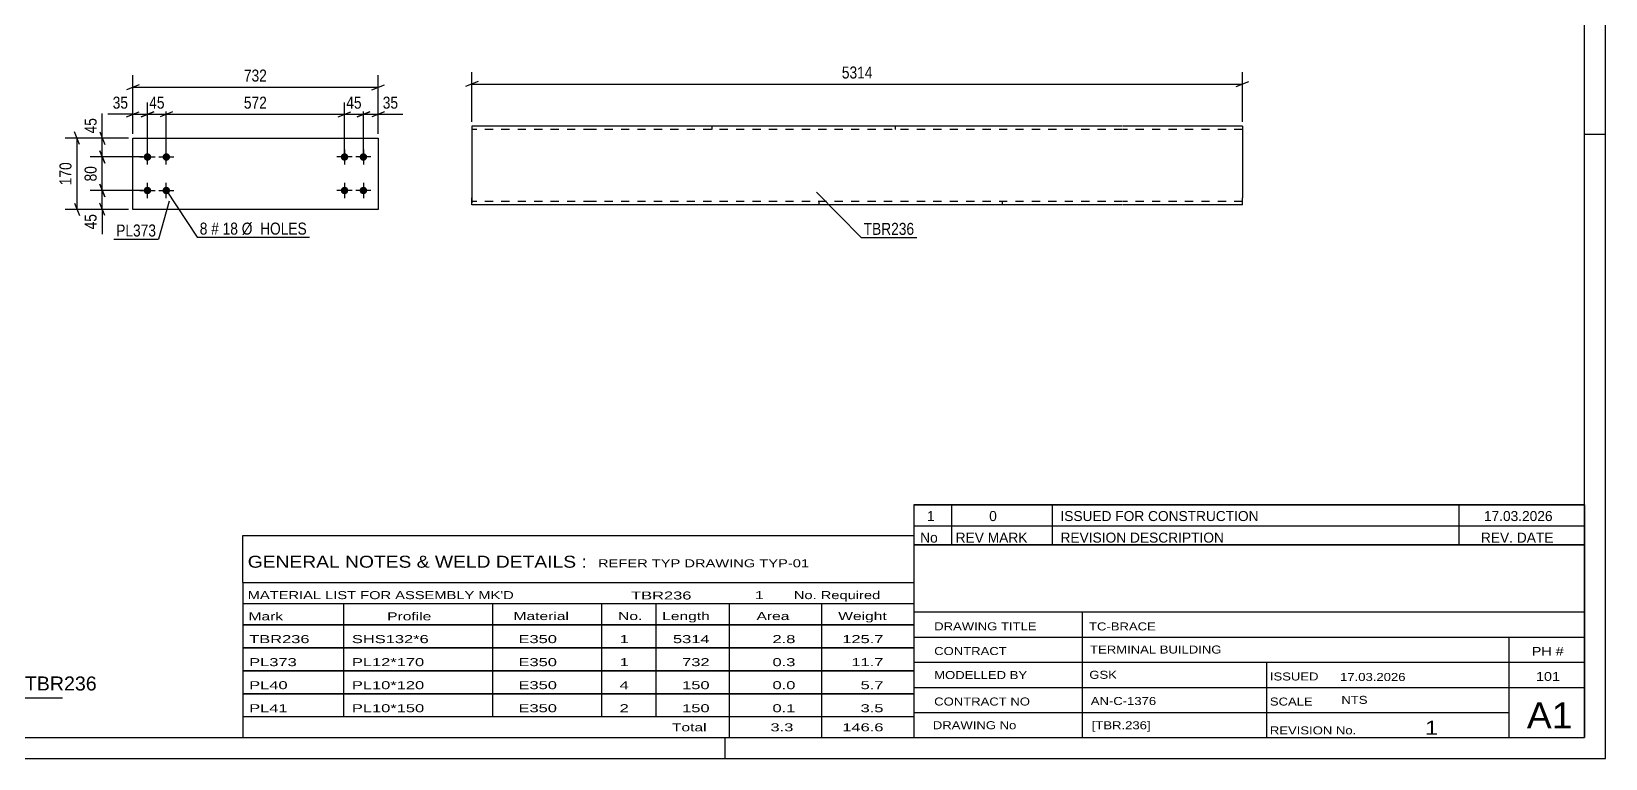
# Model space of a CAD drawing. Header units: millimetres. Extents: x 0 to 594, y 0 to 420.
# Drawn here: x 218.6 to 594, y 0 to 173.6 of the extents above; entities that cross this region are included whole.
import ezdxf

# ---------------------------------------------------------------- set-up
doc = ezdxf.new("R2010")
doc.units = ezdxf.units.MM
doc.linetypes.add('DXK_LINE_DOT2', pattern=[3.9198, 1.9599, -1.9599])
doc.styles.add('Arial', font='ARIAL.TTF', dxfattribs={"height": 0.2})
doc.styles.add('Arial Narrow', font='ARIALN.TTF', dxfattribs={"height": 0.2})

# ---------------------------------------------------------------- blocks, each defined once
blk = doc.blocks.new('Unknown-582685994-1127')
at = {"color": 5, "linetype": 'Continuous'}
for p, q in [((594, 0), (594, 420)), ((589, 5), (589, 415)), ((594, 149), (589, 149)), ((5, 5), (589, 5)), ((384, 0), (384, 5)), ((0, 0), (594, 0))]:
    blk.add_line(p, q, dxfattribs=at)
blk = doc.blocks.new('Bolt-582685994-4613 - 4610')
at = {"linetype": 'Continuous'}
for points in [[(246.24, 144.51, -1), (246.24, 142.71, -1)], [(250.74, 144.51, -1), (250.74, 142.71, -1)], [(246.24, 136.51, -1), (246.24, 134.71, -1)], [(250.74, 136.51, -1), (250.74, 134.71, -1)]]:
    blk.add_hatch(color=1, dxfattribs=at).paths.add_polyline_path(points)
at = {"color": 1, "linetype": 'Continuous'}
for p, q in [((244.44, 143.61), (248.04, 143.61)), ((246.24, 141.81), (246.24, 145.41)), ((248.94, 143.61), (252.54, 143.61)), ((250.74, 141.81), (250.74, 145.41)), ((244.44, 135.61), (248.04, 135.61)), ((246.24, 133.81), (246.24, 137.41)), ((248.94, 135.61), (252.54, 135.61)), ((250.74, 133.81), (250.74, 137.41))]:
    blk.add_line(p, q, dxfattribs=at)
blk = doc.blocks.new('Part-582685994-4611 - 4610')
at = {"color": 2, "linetype": 'Continuous'}
for p, q in [((242.74, 148.11), (271.94, 148.11)), ((242.74, 131.11), (242.74, 148.11)), ((272.04, 148.11), (301.24, 148.11)), ((301.24, 148.11), (301.24, 131.11)), ((271.94, 131.11), (242.74, 131.11)), ((301.24, 131.11), (272.04, 131.11))]:
    blk.add_line(p, q, dxfattribs=at)
blk = doc.blocks.new('Bolt-582685994-4612 - 4610')
at = {"linetype": 'Continuous'}
for points in [[(293.24, 142.71, -1), (293.24, 144.51, -1)], [(297.74, 142.71, -1), (297.74, 144.51, -1)], [(293.24, 134.71, -1), (293.24, 136.51, -1)], [(297.74, 134.71, -1), (297.74, 136.51, -1)]]:
    blk.add_hatch(color=1, dxfattribs=at).paths.add_polyline_path(points)
at = {"color": 1, "linetype": 'Continuous'}
for p, q in [((295.04, 143.61), (291.44, 143.61)), ((293.24, 145.41), (293.24, 141.81)), ((299.54, 143.61), (295.94, 143.61)), ((297.74, 145.41), (297.74, 141.81)), ((295.04, 135.61), (291.44, 135.61)), ((293.24, 137.41), (293.24, 133.81)), ((299.54, 135.61), (295.94, 135.61)), ((297.74, 137.41), (297.74, 133.81))]:
    blk.add_line(p, q, dxfattribs=at)
blk = doc.blocks.new('Part-582685994-2589 - 2582')
at = {"color": 2, "linetype": 'Continuous'}
for p, q in [((352.2, 151), (323.63, 151)), ((323.63, 151), (323.63, 149.29)), ((478.74, 151), (352.3, 151)), ((507.41, 151), (478.84, 151)), ((507.41, 151), (507.41, 150.87)), ((507.41, 150.87), (507.41, 149.29)), ((323.63, 149.29), (323.63, 133.86)), ((507.41, 149.29), (507.41, 133.86)), ((323.63, 132.28), (323.63, 133.86)), ((323.63, 132.15), (323.63, 132.28)), ((352.2, 132.15), (323.63, 132.15)), ((478.74, 132.15), (352.3, 132.15)), ((507.41, 132.15), (478.84, 132.15)), ((507.41, 132.15), (507.41, 133.86))]:
    blk.add_line(p, q, dxfattribs=at)
at = {"color": 7, "linetype": 'DXK_LINE_DOT2'}
for p, q in [((380.87, 151), (380.87, 150.15)), ((424.58, 151), (424.58, 150.15)), ((507.41, 150.5), (507.41, 149.29)), ((352.2, 150.15), (323.63, 150.15)), ((478.74, 150.15), (352.3, 150.15)), ((507.41, 150.15), (478.84, 150.15)), ((323.63, 133.86), (323.63, 132.65)), ((323.63, 133), (323.63, 133.07)), ((352.2, 133), (323.63, 133)), ((478.74, 133), (352.3, 133)), ((406.46, 132.15), (406.46, 133)), ((450.17, 132.15), (450.17, 133)), ((507.41, 133), (478.84, 133)), ((507.41, 133.07), (507.41, 133.53)), ((507.41, 133), (507.41, 133.07)), ((507.41, 133), (507.41, 133.07))]:
    blk.add_line(p, q, dxfattribs=at)
blk = doc.blocks.new('StraightDimension-582685994-4821 - 4610')
at = {"color": 7, "linetype": 'Continuous'}
for p, q in [((245.24, 143.61), (232.61, 143.61)), ((234.86, 145.11), (236.06, 142.11)), ((235.46, 135.61), (235.46, 143.61)), ((245.24, 135.61), (232.61, 135.61)), ((236.06, 134.11), (234.86, 137.11))]:
    blk.add_line(p, q, dxfattribs=at)
at = {"color": 0}
blk.add_wipeout([(234.71, 142.04), (230.51, 142.04), (230.51, 137.18), (234.71, 137.18)], dxfattribs=at)
at = {"color": 3, "style": 'Arial Narrow'}
blk.add_text('80', height=2.863, rotation=90.0002, dxfattribs=at).set_placement((234.11, 137.78))
blk = doc.blocks.new('StraightDimension-582685994-4757 - 4610')
at = {"color": 7, "linetype": 'Continuous'}
for p, q in [((296.24, 153.2), (299.24, 154.4)), ((297.74, 144.61), (297.74, 156.65)), ((302.74, 154.4), (299.74, 153.2)), ((301.24, 149.11), (301.24, 156.65)), ((297.74, 153.8), (301.24, 153.8))]:
    blk.add_line(p, q, dxfattribs=at)
at = {"color": 0}
blk.add_wipeout([(306.62, 154.55), (306.62, 158.75), (301.76, 158.75), (301.76, 154.55)], dxfattribs=at)
at = {"color": 7, "linetype": 'Continuous'}
blk.add_line((301.24, 153.8), (307.14, 153.8), dxfattribs=at)
blk.add_line((301.24, 153.8), (307.14, 153.8), dxfattribs=at)
at = {"color": 3, "style": 'Arial Narrow'}
blk.add_text('35', height=2.863, dxfattribs=at).set_placement((302.36, 155.15))
blk = doc.blocks.new('StraightDimension-582685994-4822 - 4610')
at = {"color": 7, "linetype": 'Continuous'}
for p, q in [((245.24, 135.61), (232.61, 135.61)), ((234.86, 137.11), (236.06, 134.11)), ((235.46, 131.11), (235.46, 135.61)), ((236.06, 129.61), (234.86, 132.61)), ((241.74, 131.11), (232.61, 131.11))]:
    blk.add_line(p, q, dxfattribs=at)
at = {"color": 0}
blk.add_wipeout([(234.71, 130.59), (230.51, 130.59), (230.51, 125.73), (234.71, 125.73)], dxfattribs=at)
at = {"color": 7, "linetype": 'Continuous'}
blk.add_line((235.46, 131.11), (235.46, 125.21), dxfattribs=at)
blk.add_line((235.46, 131.11), (235.46, 125.21), dxfattribs=at)
at = {"color": 3, "style": 'Arial Narrow'}
blk.add_text('45', height=2.863, rotation=90.0002, dxfattribs=at).set_placement((234.11, 126.33))
blk = doc.blocks.new('StraightDimension-582685994-4758 - 4610')
at = {"color": 7, "linetype": 'Continuous'}
for p, q in [((291.74, 153.2), (294.74, 154.4)), ((293.24, 144.61), (293.24, 156.65)), ((299.24, 154.4), (296.24, 153.2)), ((297.74, 144.61), (297.74, 156.65)), ((293.24, 153.8), (297.74, 153.8))]:
    blk.add_line(p, q, dxfattribs=at)
at = {"color": 0}
blk.add_wipeout([(297.91, 154.55), (297.91, 158.75), (293.06, 158.75), (293.06, 154.55)], dxfattribs=at)
at = {"color": 3, "style": 'Arial Narrow'}
blk.add_text('45', height=2.863, dxfattribs=at).set_placement((293.66, 155.15))
blk = doc.blocks.new('StraightDimension-582685994-4759 - 4610')
at = {"color": 7, "linetype": 'Continuous'}
for p, q in [((252.24, 154.4), (249.24, 153.2)), ((250.74, 144.61), (250.74, 156.65)), ((291.74, 153.2), (294.74, 154.4)), ((293.24, 144.61), (293.24, 156.65)), ((250.74, 153.8), (293.24, 153.8))]:
    blk.add_line(p, q, dxfattribs=at)
at = {"color": 0}
blk.add_wipeout([(275.33, 154.55), (275.33, 158.75), (268.64, 158.75), (268.64, 154.55)], dxfattribs=at)
at = {"color": 3, "style": 'Arial Narrow'}
blk.add_text('572', height=2.863, dxfattribs=at).set_placement((269.24, 155.15))
blk = doc.blocks.new('StraightDimension-582685994-4760 - 4610')
at = {"color": 7, "linetype": 'Continuous'}
for p, q in [((244.74, 153.2), (247.74, 154.4)), ((246.24, 144.61), (246.24, 156.65)), ((252.24, 154.4), (249.24, 153.2)), ((250.74, 144.61), (250.74, 156.65)), ((246.24, 153.8), (250.74, 153.8))]:
    blk.add_line(p, q, dxfattribs=at)
at = {"color": 0}
blk.add_wipeout([(250.91, 154.55), (250.91, 158.75), (246.06, 158.75), (246.06, 154.55)], dxfattribs=at)
at = {"color": 3, "style": 'Arial Narrow'}
blk.add_text('45', height=2.863, dxfattribs=at).set_placement((246.66, 155.15))
blk = doc.blocks.new('StraightDimension-582685994-4761 - 4610')
at = {"color": 7, "linetype": 'Continuous'}
for p, q in [((241.24, 153.2), (244.24, 154.4)), ((242.74, 149.11), (242.74, 156.65)), ((247.74, 154.4), (244.74, 153.2)), ((246.24, 144.61), (246.24, 156.65)), ((242.74, 153.8), (246.24, 153.8))]:
    blk.add_line(p, q, dxfattribs=at)
at = {"color": 0}
blk.add_wipeout([(242.21, 154.55), (242.21, 158.75), (237.35, 158.75), (237.35, 154.55)], dxfattribs=at)
at = {"color": 7, "linetype": 'Continuous'}
blk.add_line((242.74, 153.8), (236.83, 153.8), dxfattribs=at)
blk.add_line((242.74, 153.8), (236.83, 153.8), dxfattribs=at)
at = {"color": 3, "style": 'Arial Narrow'}
blk.add_text('35', height=2.863, dxfattribs=at).set_placement((237.95, 155.15))
blk = doc.blocks.new('StraightDimension-582685994-4808 - 4610')
at = {"color": 7, "linetype": 'Continuous'}
for p, q in [((242.74, 149.11), (242.74, 163.11)), ((301.24, 149.11), (301.24, 163.11)), ((244.24, 160.86), (241.24, 159.66)), ((242.74, 160.26), (301.24, 160.26)), ((299.74, 159.66), (302.74, 160.86))]:
    blk.add_line(p, q, dxfattribs=at)
at = {"color": 0}
blk.add_wipeout([(275.33, 161.01), (275.33, 165.21), (268.64, 165.21), (268.64, 161.01)], dxfattribs=at)
at = {"color": 3, "style": 'Arial Narrow'}
blk.add_text('732', height=2.863, dxfattribs=at).set_placement((269.24, 161.61))
blk = doc.blocks.new('StraightDimension-582685994-4820 - 4610')
at = {"color": 7, "linetype": 'Continuous'}
for p, q in [((241.74, 148.11), (232.61, 148.11)), ((234.86, 149.61), (236.06, 146.61)), ((235.46, 143.61), (235.46, 148.11)), ((245.24, 143.61), (232.61, 143.61)), ((236.06, 142.11), (234.86, 145.11))]:
    blk.add_line(p, q, dxfattribs=at)
at = {"color": 0}
blk.add_wipeout([(234.71, 153.49), (230.51, 153.49), (230.51, 148.64), (234.71, 148.64)], dxfattribs=at)
at = {"color": 7, "linetype": 'Continuous'}
blk.add_line((235.46, 148.11), (235.46, 154.02), dxfattribs=at)
blk.add_line((235.46, 148.11), (235.46, 154.02), dxfattribs=at)
at = {"color": 3, "style": 'Arial Narrow'}
blk.add_text('45', height=2.863, rotation=90.0002, dxfattribs=at).set_placement((234.11, 149.24))
blk = doc.blocks.new('StraightDimension-582685994-4843 - 4610')
at = {"color": 7, "linetype": 'Continuous'}
for p, q in [((241.74, 148.11), (226.62, 148.11)), ((230.07, 146.61), (228.87, 149.61)), ((229.47, 131.11), (229.47, 148.11)), ((228.87, 132.61), (230.07, 129.61)), ((241.74, 131.11), (226.62, 131.11))]:
    blk.add_line(p, q, dxfattribs=at)
at = {"color": 0}
blk.add_wipeout([(228.72, 142.95), (224.52, 142.95), (224.52, 136.27), (228.72, 136.27)], dxfattribs=at)
at = {"color": 3, "style": 'Arial Narrow'}
blk.add_text('170', height=2.863, rotation=90.0002, dxfattribs=at).set_placement((228.12, 136.87))
blk = doc.blocks.new('StraightDimension-582685994-2594 - 2582')
at = {"color": 7, "linetype": 'Continuous'}
for p, q in [((325.13, 161.6), (322.13, 160.4)), ((323.63, 152), (323.63, 163.85)), ((505.91, 160.4), (508.91, 161.6)), ((507.41, 152), (507.41, 163.85)), ((323.63, 161), (507.41, 161))]:
    blk.add_line(p, q, dxfattribs=at)
at = {"color": 0}
blk.add_wipeout([(419.78, 161.75), (419.78, 165.95), (411.26, 165.95), (411.26, 161.75)], dxfattribs=at)
at = {"color": 3, "style": 'Arial Narrow'}
blk.add_text('5314', height=2.863, dxfattribs=at).set_placement((411.86, 162.35))
blk = doc.blocks.new('Unknown-582685994-4959')
at = {"color": 7, "linetype": 'Continuous'}
for p, q in [((429, 51.05), (429, 5)), ((429, 51.05), (589, 51.05)), ((589, 51), (589, 5)), ((429, 35), (589, 35)), ((469.14, 35), (469.14, 5)), ((429, 29), (589, 29)), ((571, 5.05), (571, 29.05)), ((429, 23), (589, 23)), ((513.14, 23), (513.14, 5)), ((429, 17), (589, 17)), ((429, 11), (571, 11)), ((429, 5), (589, 5))]:
    blk.add_line(p, q, dxfattribs=at)
at = {"color": 7, "style": 'Arial Narrow'}
for s, height, width, p in [('DRAWING TITLE', 1.9089, 1.425378, (433.88, 30.61)), ('TC-BRACE', 1.909, 1.425378, (470.81, 30.59)), ('CONTRACT', 1.909, 1.425378, (433.88, 24.71)), ('TERMINAL BUILDING', 1.9089, 1.425378, (471.06, 25.07)), ('MODELLED BY', 1.9089, 1.425378, (433.88, 18.98)), ('GSK', 1.909, 1.425378, (470.88, 19.04)), ('ISSUED', 1.909, 1.425378, (513.94, 18.64)), ('17.03.2026', 1.909, 1.425378, (530.69, 18.52)), ('CONTRACT NO', 1.9089, 1.425378, (433.88, 12.66)), ('AN-C-1376', 1.909, 1.425378, (471.23, 12.78)), ('SCALE', 1.909, 1.425378, (513.94, 12.65)), ('A1', 6.204, 1.25, (575.24, 7.2)), ('DRAWING No', 1.909, 1.425378, (433.56, 7)), ('[TBR.236]', 1.909, 1.425378, (471.46, 6.99)), ('REVISION No.', 1.9089, 1.425378, (513.94, 5.77)), ('1', 3.34, 1.5, (550.91, 5.68))]:
    blk.add_text(s, height=height, dxfattribs=dict(at, width=width)).set_placement(p)
at = {"color": 7, "linetype": 'Continuous', "style": 'Arial Narrow'}
for s, height, width, p in [('PH #', 2.1, 1.42538, (576.4, 24.55)), ('101', 2.1, 1.42538, (577.41, 18.55)), ('NTS', 1.909, 1.425378, (531, 13.05))]:
    blk.add_text(s, height=height, dxfattribs=dict(at, width=width)).set_placement(p)
blk = doc.blocks.new('Unknown-582685994-4960')
at = {"color": 7, "linetype": 'Continuous'}
for p, q in [((429, 60.55), (589, 60.55)), ((589, 60.55), (429, 60.55)), ((429, 60.55), (429, 55.55)), ((438, 60.55), (438, 55.55)), ((462, 60.55), (462, 55.55)), ((559, 60.55), (559, 55.55)), ((589, 60.55), (589, 55.55)), ((429, 55.55), (589, 55.55)), ((429, 55.55), (429, 51.05)), ((429, 55.55), (589, 55.55)), ((438, 55.55), (438, 51.05)), ((462, 55.55), (462, 51.05)), ((559, 55.55), (559, 51.05)), ((589, 55.55), (589, 51.05)), ((589, 51.05), (429, 51.05))]:
    blk.add_line(p, q, dxfattribs=at)
at = {"color": 7, "linetype": 'Continuous', "style": 'Arial Narrow'}
for s, height, width, p in [('1', 2.39, 1.196471, (432.16, 56.7)), ('0', 2.39, 1.196471, (447, 56.7)), ('ISSUED FOR CONSTRUCTION', 2.3861, 1.196471, (464, 56.7)), ('17.03.2026', 2.386, 1.196471, (565, 56.7)), ('No', 2.386, 1.2, (430.54, 51.55)), ('REV MARK', 2.386, 1.2, (439, 51.55)), ('REVISION DESCRIPTION', 2.3861, 1.2, (464, 51.55)), ('REV. DATE', 2.386, 1.2, (564.28, 51.55))]:
    blk.add_text(s, height=height, dxfattribs=dict(at, width=width)).set_placement(p)
blk = doc.blocks.new('Unknown-582685994-4961')
at = {"color": 7, "linetype": 'Continuous'}
for p, q in [((269, 53.25), (429, 53.25)), ((269, 42), (269, 53.25)), ((429, 53.25), (429, 42)), ((269, 42), (429, 42)), ((269, 42), (269, 37)), ((429, 42), (429, 37)), ((269, 37), (429, 37)), ((269, 37), (269, 32)), ((293, 37), (293, 32)), ((328.5, 37), (328.5, 32)), ((354.5, 37), (354.5, 32)), ((367.5, 37), (367.5, 32)), ((385, 37), (385, 32)), ((407, 37), (407, 32)), ((429, 37), (429, 32)), ((269, 32), (429, 32)), ((269, 31.95), (269, 26.55)), ((269, 31.95), (429, 31.95)), ((293, 32), (293, 26.5)), ((328.5, 32), (328.5, 26.5)), ((354.5, 32), (354.5, 26.5)), ((367.5, 32), (367.5, 26.5)), ((385, 32), (385, 26.5)), ((407, 32), (407, 26.5)), ((429, 31.95), (429, 26.55)), ((269, 26.55), (429, 26.55)), ((269, 26.45), (269, 21.05)), ((269, 26.45), (429, 26.45)), ((293, 26.5), (293, 21)), ((328.5, 26.5), (328.5, 21)), ((354.5, 26.5), (354.5, 21)), ((367.5, 26.5), (367.5, 21)), ((385, 26.5), (385, 21)), ((407, 26.5), (407, 21)), ((429, 26.45), (429, 21.05)), ((269, 21.05), (429, 21.05)), ((269, 20.95), (269, 15.55)), ((269, 20.95), (429, 20.95)), ((293, 21), (293, 15.5)), ((328.5, 21), (328.5, 15.5)), ((354.5, 21), (354.5, 15.5)), ((367.5, 21), (367.5, 15.5)), ((385, 21), (385, 15.5)), ((407, 21), (407, 15.5)), ((429, 20.95), (429, 15.55)), ((269, 15.55), (429, 15.55)), ((269, 15.45), (269, 10.05)), ((269, 15.45), (429, 15.45)), ((293, 15.5), (293, 10)), ((328.5, 15.5), (328.5, 10)), ((354.5, 15.5), (354.5, 10)), ((367.5, 15.5), (367.5, 10)), ((385, 15.5), (385, 10)), ((407, 15.5), (407, 10)), ((429, 15.45), (429, 10.05)), ((269, 10.05), (429, 10.05)), ((269, 10), (429, 10)), ((269, 10), (269, 5)), ((385, 10), (385, 5)), ((407, 10), (407, 5)), ((429, 10), (429, 5)), ((269, 5), (429, 5))]:
    blk.add_line(p, q, dxfattribs=at)
at = {"color": 7, "style": 'Arial Narrow'}
for s, height, width, p in [('GENERAL NOTES & WELD DETAILS :', 2.8633, 1.4, (270.15, 45.56)), ('REFER TYP DRAWING TYP-01', 1.9089, 1.6, (353.7, 45.66)), ("MATERIAL LIST FOR ASSEMBLY MK'D", 1.9089, 1.6, (270.15, 38.06)), ('TBR236', 1.909, 1.794707, (361.59, 37.97)), ('1', 1.91, 1.794707, (391.08, 38.06)), ('No. Required', 1.9089, 1.6, (400.41, 38.06)), ('Mark', 1.909, 1.7, (270.34, 33)), ('Profile', 1.909, 1.7, (303.41, 33)), ('Material', 1.909, 1.7, (333.54, 33.06)), ('No.', 1.909, 1.7, (358.5, 33.06)), ('Length', 1.909, 1.7, (369, 33.06)), ('Area', 1.909, 1.7, (391.5, 33.06)), ('Weight', 1.909, 1.7, (411, 33.06))]:
    blk.add_text(s, height=height, dxfattribs=dict(at, width=width)).set_placement(p)
at = {"color": 7, "linetype": 'Continuous', "style": 'Arial Narrow'}
for s, height, width, p in [('TBR236', 1.909, 1.794707, (270.5, 27.56)), ('SHS132*6', 1.909, 1.794707, (295, 27.56)), ('E350', 1.909, 1.794707, (334.74, 27.56)), ('1', 1.91, 1.794707, (358.86, 27.56)), ('5314', 1.909, 1.794707, (371.58, 27.56)), ('2.8', 1.909, 1.794707, (395.32, 27.56)), ('125.7', 1.909, 1.794707, (411.96, 27.56)), ('PL373', 1.909, 1.794707, (270.5, 22.06)), ('PL12*170', 1.909, 1.794707, (295, 22.06)), ('E350', 1.909, 1.794707, (334.74, 22.06)), ('1', 1.91, 1.794707, (358.86, 22.06)), ('732', 1.909, 1.794707, (373.77, 22.06)), ('0.3', 1.909, 1.794707, (395.32, 22.06)), ('11.7', 1.909, 1.794707, (414.14, 22.06)), ('PL40', 1.909, 1.794707, (270.5, 16.56)), ('PL10*120', 1.909, 1.794707, (295, 16.56)), ('E350', 1.909, 1.794707, (334.74, 16.56)), ('4', 1.91, 1.794707, (358.86, 16.56)), ('150', 1.909, 1.794707, (373.77, 16.56)), ('0.0', 1.909, 1.794707, (395.32, 16.56)), ('5.7', 1.909, 1.794707, (416.33, 16.56)), ('PL41', 1.909, 1.794707, (270.5, 11.06)), ('PL10*150', 1.909, 1.794707, (295, 11.06)), ('E350', 1.909, 1.794707, (334.74, 11.06)), ('2', 1.91, 1.794707, (358.86, 11.06)), ('150', 1.909, 1.794707, (373.77, 11.06)), ('0.1', 1.909, 1.794707, (395.32, 11.06)), ('3.5', 1.909, 1.794707, (416.33, 11.06)), ('Total', 1.909, 1.7, (371.33, 6.5)), ('3.3', 1.909, 1.794707, (394.83, 6.5)), ('146.6', 1.909, 1.794707, (411.96, 6.5))]:
    blk.add_text(s, height=height, dxfattribs=dict(at, width=width)).set_placement(p)
blk = doc.blocks.new('Unknown-582685994-4962')
at = {"color": 7, "linetype": 'Continuous'}
blk.add_line((156, 14.5), (226, 14.5), dxfattribs=at)
at = {"color": 7, "style": 'Arial'}
blk.add_text('ONE-TCH-BRACE MARKED AS TBR236', height=3.3428, dxfattribs=at).set_placement((147.99, 16.25))
blk = doc.blocks.new('MarkSet-582685994-4740 - 4610')
at = {"color": 0}
blk.add_wipeout([(260.54, 125.08), (260.54, 128.08), (258.71, 128.08), (258.71, 125.08)], dxfattribs=at)
blk.add_wipeout([(260.54, 125.08), (260.54, 128.08), (258.71, 128.08), (258.71, 125.08)], dxfattribs=at)
at = {"color": 7, "linetype": 'Continuous'}
blk.add_line((250.74, 135.68), (258.11, 124.48), dxfattribs=at)
at = {"color": 0}
blk.add_wipeout([(263.27, 125.08), (263.27, 128.08), (261.44, 128.08), (261.44, 125.08)], dxfattribs=at)
blk.add_wipeout([(263.27, 125.08), (263.27, 128.08), (261.44, 128.08), (261.44, 125.08)], dxfattribs=at)
at = {"color": 3, "style": 'Arial Narrow'}
blk.add_text('8', height=2.86, dxfattribs=at).set_placement((258.71, 125.08))
at = {"color": 0}
blk.add_wipeout([(267.83, 125.08), (267.83, 128.08), (264.17, 128.08), (264.17, 125.08)], dxfattribs=at)
blk.add_wipeout([(267.83, 125.08), (267.83, 128.08), (264.17, 128.08), (264.17, 125.08)], dxfattribs=at)
at = {"color": 3, "style": 'Arial Narrow'}
blk.add_text('#', height=2.86, dxfattribs=at).set_placement((261.44, 125.08))
at = {"color": 0}
blk.add_wipeout([(284.25, 125.08), (284.25, 128.08), (268.73, 128.08), (268.73, 125.08)], dxfattribs=at)
blk.add_wipeout([(284.25, 125.08), (284.25, 128.08), (268.73, 128.08), (268.73, 125.08)], dxfattribs=at)
at = {"color": 7, "linetype": 'Continuous'}
blk.add_line((258.11, 124.48), (284.85, 124.48), dxfattribs=at)
at = {"color": 3, "style": 'Arial Narrow'}
for s, p in [('18', (264.17, 125.08)), ('Ø  HOLES', (268.73, 125.08))]:
    blk.add_text(s, height=2.863, dxfattribs=at).set_placement(p)
blk = doc.blocks.new('Mark-582685994-4665 - 4610')
at = {"color": 0}
blk.add_wipeout([(248.29, 124.63), (248.29, 127.63), (238.79, 127.63), (238.79, 124.63)], dxfattribs=at)
blk.add_wipeout([(248.29, 124.63), (248.29, 127.63), (238.79, 127.63), (238.79, 124.63)], dxfattribs=at)
at = {"color": 30, "linetype": 'Continuous'}
for p in [(251.44, 133.09), (238.19, 124.03)]:
    blk.add_line(p, (248.89, 124.03), dxfattribs=at)
at = {"color": 3, "style": 'Arial Narrow'}
blk.add_text('PL373', height=2.863, dxfattribs=at).set_placement((238.79, 124.63))
blk = doc.blocks.new('Mark-582685994-2585 - 2582')
at = {"color": 0}
blk.add_wipeout([(429.12, 125.02), (429.12, 128.02), (417.06, 128.02), (417.06, 125.02)], dxfattribs=at)
blk.add_wipeout([(429.12, 125.02), (429.12, 128.02), (417.06, 128.02), (417.06, 125.02)], dxfattribs=at)
at = {"color": 30, "linetype": 'Continuous'}
for p, q in [((405.84, 135.21), (416.46, 124.42)), ((416.46, 124.42), (429.72, 124.42))]:
    blk.add_line(p, q, dxfattribs=at)
at = {"color": 3, "style": 'Arial Narrow'}
blk.add_text('TBR236', height=2.863, dxfattribs=at).set_placement((417.06, 125.02))

msp = doc.modelspace()

# ---------------------------------------------------------------- block references
for name in ['Unknown-582685994-1127', 'Part-582685994-2589 - 2582', 'Part-582685994-4611 - 4610', 'Bolt-582685994-4613 - 4610', 'Bolt-582685994-4612 - 4610', 'Unknown-582685994-4960', 'Unknown-582685994-4961', 'Unknown-582685994-4959', 'Unknown-582685994-4962']:
    msp.add_blockref(name, (0, 0))

# ---------------------------------------------------------------- next in the draw order: block references
for name in ['StraightDimension-582685994-2594 - 2582', 'StraightDimension-582685994-4757 - 4610', 'StraightDimension-582685994-4821 - 4610', 'MarkSet-582685994-4740 - 4610', 'Mark-582685994-2585 - 2582']:
    msp.add_blockref(name, (0, 0))

# ---------------------------------------------------------------- next in the draw order: block references
for name in ['StraightDimension-582685994-4758 - 4610', 'StraightDimension-582685994-4822 - 4610']:
    msp.add_blockref(name, (0, 0))

# ---------------------------------------------------------------- next in the draw order: block references
msp.add_blockref('StraightDimension-582685994-4759 - 4610', (0, 0))

# ---------------------------------------------------------------- next in the draw order: block references
msp.add_blockref('StraightDimension-582685994-4760 - 4610', (0, 0))

# ---------------------------------------------------------------- next in the draw order: block references
msp.add_blockref('StraightDimension-582685994-4761 - 4610', (0, 0))

# ---------------------------------------------------------------- next in the draw order: block references
msp.add_blockref('StraightDimension-582685994-4808 - 4610', (0, 0))

# ---------------------------------------------------------------- next in the draw order: block references
msp.add_blockref('StraightDimension-582685994-4820 - 4610', (0, 0))

# ---------------------------------------------------------------- next in the draw order: block references
msp.add_blockref('StraightDimension-582685994-4843 - 4610', (0, 0))

# ---------------------------------------------------------------- next in the draw order: block references
msp.add_blockref('Mark-582685994-4665 - 4610', (0, 0))

doc.saveas('drawing.dxf')
